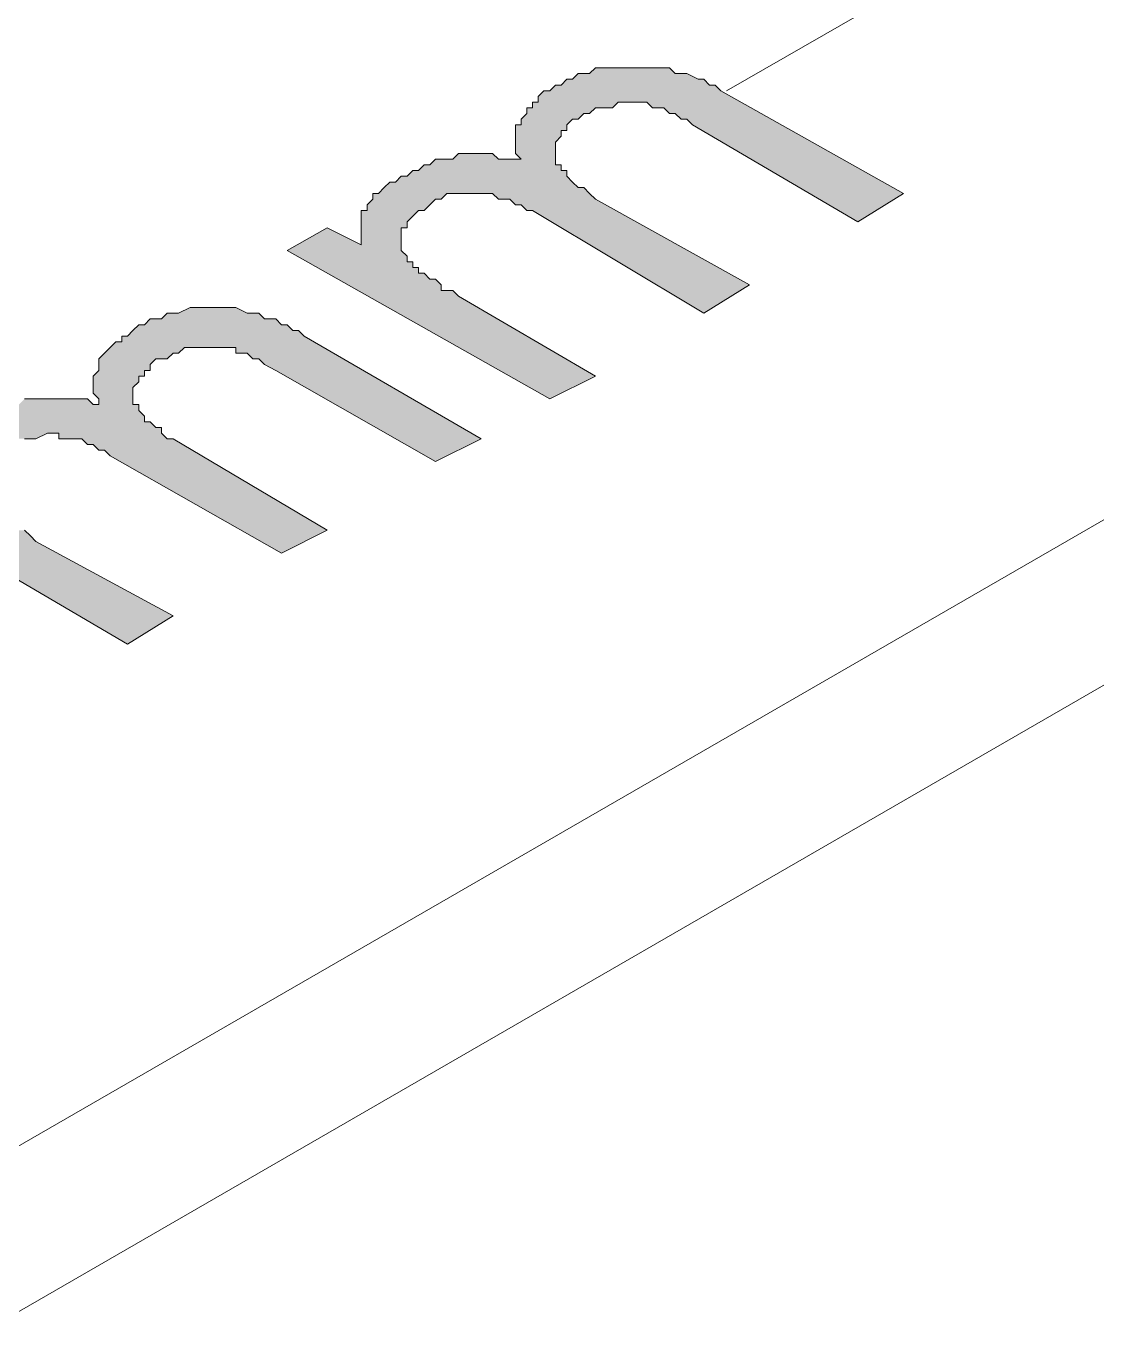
# Model space of a CAD drawing. Header units: inches. Extents: x -430764 to 256483, y 7374 to 217374.
# Drawn here: x 122382 to 126251, y 93171 to 97867 of the extents above; entities that cross this region are included whole.
import ezdxf

# ---------------------------------------------------------------- set-up
doc = ezdxf.new("R2010")
doc.units = ezdxf.units.IN
doc.header["$MEASUREMENT"] = 0
doc.layers.add('Background Stuff', color=252, linetype='Continuous', lineweight=5)
doc.layers.add('Layer 1', color=7, linetype='Continuous')

# ---------------------------------------------------------------- blocks, each defined once
blk = doc.blocks.new('block 3')
at = {"layer": 'Layer 1'}
h = blk.add_hatch(color=255, dxfattribs=at)
h.dxf.hatch_style = 2
h.paths.add_polyline_path([(744.232, -448.224), (739.488, -445.544), (740.21, -445.133), (740.829, -445.441), (740.829, -445.339), (740.829, -445.236), (740.829, -445.133), (740.829, -445.028), (740.829, -444.926), (740.829, -444.823), (740.934, -444.823), (740.934, -444.72), (741.036, -444.616), (741.036, -444.514), (741.138, -444.514), (741.242, -444.41), (741.344, -444.308), (741.448, -444.308), (741.551, -444.205), (741.655, -444.205), (741.757, -444.102), (741.859, -444.102), (741.963, -443.998), (742.065, -443.998), (742.17, -443.896), (742.272, -443.896), (742.376, -443.896), (742.479, -443.896), (742.582, -443.793), (742.685, -443.793), (742.892, -443.793), (742.994, -443.793), (743.098, -443.793), (743.2, -443.793), (743.304, -443.896), (743.511, -443.896), (743.613, -443.896), (743.715, -443.896), (743.613, -443.793), (743.613, -443.688), (743.613, -443.586), (743.613, -443.482), (743.613, -443.38), (743.613, -443.277), (743.715, -443.277), (743.715, -443.174), (743.819, -443.07), (743.819, -442.967), (743.921, -442.967), (743.921, -442.864), (744.025, -442.864), (744.025, -442.762), (744.127, -442.659), (744.232, -442.659), (744.334, -442.556), (744.437, -442.556), (744.54, -442.451), (744.643, -442.451), (744.746, -442.349), (744.85, -442.349), (744.953, -442.349), (745.056, -442.246), (745.159, -442.246), (745.262, -442.246), (745.364, -442.246), (745.571, -442.246), (745.675, -442.246), (745.777, -442.246), (745.881, -442.246), (745.983, -442.246), (746.088, -442.246), (746.19, -442.246), (746.292, -442.246), (746.396, -442.246), (746.498, -442.349), (746.603, -442.349), (746.705, -442.349), (746.911, -442.451), (747.014, -442.451), (747.117, -442.556), (747.22, -442.556), (747.323, -442.659), (750.623, -444.514), (749.797, -445.028), (746.81, -443.277), (746.705, -443.174), (746.603, -443.174), (746.498, -443.07), (746.396, -443.07), (746.292, -442.967), (746.19, -442.967), (746.088, -442.967), (745.983, -442.864), (745.881, -442.864), (745.675, -442.864), (745.571, -442.864), (745.469, -442.864), (745.364, -442.967), (745.262, -442.967), (745.056, -442.967), (744.953, -443.07), (744.85, -443.07), (744.746, -443.174), (744.643, -443.174), (744.54, -443.277), (744.54, -443.38), (744.437, -443.38), (744.437, -443.482), (744.334, -443.586), (744.334, -443.688), (744.334, -443.793), (744.334, -443.896), (744.334, -443.998), (744.437, -443.998), (744.437, -444.102), (744.54, -444.102), (744.54, -444.205), (744.643, -444.308), (744.746, -444.41), (744.85, -444.41), (744.953, -444.514), (745.056, -444.616), (747.839, -446.163), (747.014, -446.679), (743.921, -444.823), (743.819, -444.823), (743.715, -444.72), (743.613, -444.72), (743.511, -444.616), (743.406, -444.616), (743.304, -444.616), (743.2, -444.514), (743.098, -444.514), (742.994, -444.514), (742.892, -444.514), (742.787, -444.514), (742.685, -444.514), (742.582, -444.514), (742.479, -444.514), (742.376, -444.514), (742.272, -444.616), (742.17, -444.616), (742.065, -444.72), (741.963, -444.823), (741.859, -444.823), (741.757, -444.926), (741.655, -445.028), (741.655, -445.133), (741.551, -445.133), (741.551, -445.236), (741.551, -445.339), (741.551, -445.441), (741.551, -445.544), (741.655, -445.646), (741.655, -445.75), (741.757, -445.75), (741.757, -445.854), (741.859, -445.854), (741.859, -445.957), (741.963, -445.957), (742.065, -446.06), (742.17, -446.06), (742.272, -446.163), (742.272, -446.266), (742.479, -446.266), (742.582, -446.368), (745.056, -447.813)])
h = blk.add_hatch(color=255, dxfattribs=at)
h.dxf.hatch_style = 2
h.paths.add_polyline_path([(736.604, -452.657), (731.862, -449.874), (732.584, -449.462), (733.202, -449.874), (733.202, -449.771), (733.202, -449.668), (733.202, -449.564), (733.202, -449.462), (733.202, -449.358), (733.202, -449.255), (733.305, -449.255), (733.305, -449.152), (733.407, -449.05), (733.511, -448.945), (733.511, -448.842), (733.613, -448.842), (733.717, -448.74), (733.82, -448.637), (733.924, -448.637), (734.026, -448.534), (734.128, -448.534), (734.232, -448.432), (734.335, -448.432), (734.439, -448.328), (734.541, -448.328), (734.646, -448.328), (734.748, -448.224), (734.852, -448.224), (734.953, -448.224), (735.161, -448.224), (735.263, -448.224), (735.366, -448.224), (735.469, -448.224), (735.572, -448.224), (735.779, -448.224), (735.882, -448.224), (735.984, -448.328), (736.088, -448.328), (736.088, -448.224), (735.984, -448.121), (735.984, -448.019), (735.984, -447.916), (735.984, -447.813), (736.088, -447.71), (736.088, -447.605), (736.088, -447.503), (736.19, -447.4), (736.294, -447.297), (736.397, -447.193), (736.501, -447.193), (736.501, -447.091), (736.604, -447.091), (736.705, -446.987), (736.81, -446.885), (736.911, -446.885), (737.017, -446.781), (737.118, -446.781), (737.223, -446.781), (737.324, -446.679), (737.429, -446.679), (737.53, -446.679), (737.737, -446.575), (737.84, -446.575), (737.943, -446.575), (738.046, -446.575), (738.149, -446.575), (738.252, -446.575), (738.356, -446.575), (738.459, -446.575), (738.562, -446.575), (738.768, -446.679), (738.871, -446.679), (738.975, -446.679), (739.078, -446.781), (739.181, -446.781), (739.282, -446.781), (739.387, -446.885), (739.488, -446.885), (739.594, -446.987), (739.695, -446.987), (739.799, -447.091), (742.994, -448.945), (742.17, -449.358), (739.282, -447.71), (739.078, -447.605), (738.975, -447.503), (738.871, -447.503), (738.768, -447.4), (738.665, -447.4), (738.562, -447.4), (738.562, -447.297), (738.459, -447.297), (738.356, -447.297), (738.252, -447.297), (738.149, -447.297), (737.943, -447.297), (737.84, -447.297), (737.737, -447.297), (737.633, -447.297), (737.53, -447.4), (737.429, -447.4), (737.324, -447.503), (737.223, -447.503), (737.118, -447.503), (737.017, -447.605), (737.017, -447.71), (736.911, -447.71), (736.911, -447.813), (736.81, -447.813), (736.81, -447.916), (736.705, -448.019), (736.705, -448.121), (736.705, -448.224), (736.705, -448.328), (736.81, -448.328), (736.81, -448.432), (736.911, -448.534), (736.911, -448.637), (737.017, -448.637), (737.118, -448.74), (737.223, -448.74), (737.223, -448.842), (737.324, -448.945), (737.429, -448.945), (740.21, -450.596), (739.387, -451.009), (736.294, -449.255), (736.19, -449.152), (736.088, -449.152), (735.984, -449.05), (735.882, -449.05), (735.779, -448.945), (735.675, -448.945), (735.572, -448.945), (735.469, -448.945), (735.366, -448.945), (735.366, -448.842), (735.263, -448.842), (735.161, -448.842), (734.953, -448.945), (734.852, -448.945), (734.748, -448.945), (734.646, -448.945), (734.541, -449.05), (734.439, -449.05), (734.439, -449.152), (734.335, -449.152), (734.232, -449.255), (734.128, -449.358), (734.026, -449.358), (734.026, -449.462), (734.026, -449.564), (733.924, -449.668), (733.924, -449.771), (733.924, -449.874), (734.026, -449.978), (734.026, -450.08), (734.128, -450.08), (734.128, -450.183), (734.232, -450.287), (734.335, -450.287), (734.335, -450.39), (734.439, -450.39), (734.541, -450.493), (734.646, -450.596), (734.748, -450.596), (734.852, -450.698), (734.953, -450.801), (737.429, -452.142)])
at = {"layer": 'Layer 1', "color": 9, "lineweight": 0}
for points in [[(821.232, -414.723), (821.232, -411.734), (282.121, -722.935)], [(834.632, -422.455), (821.232, -414.723), (282.121, -725.924)]]:
    blk.add_lwpolyline(points, dxfattribs=at)
at = {"layer": 'Layer 1', "color": 5, "lineweight": 0}
blk.add_lwpolyline([(773.815, -427.505), (747.427, -442.659)], dxfattribs=at)
at = {"layer": 'Layer 1', "color": 255, "lineweight": 0}
for points in [[(744.232, -448.224), (739.488, -445.544), (740.21, -445.133), (740.829, -445.441), (740.829, -445.339), (740.829, -445.236), (740.829, -445.133), (740.829, -445.028), (740.829, -444.926), (740.829, -444.823), (740.934, -444.823), (740.934, -444.72), (741.036, -444.616), (741.036, -444.514), (741.138, -444.514), (741.242, -444.41), (741.344, -444.308), (741.448, -444.308), (741.551, -444.205), (741.655, -444.205), (741.757, -444.102), (741.859, -444.102), (741.963, -443.998), (742.065, -443.998), (742.17, -443.896), (742.272, -443.896), (742.376, -443.896), (742.479, -443.896), (742.582, -443.793), (742.685, -443.793), (742.892, -443.793), (742.994, -443.793), (743.098, -443.793), (743.2, -443.793), (743.304, -443.896), (743.511, -443.896), (743.613, -443.896), (743.715, -443.896), (743.613, -443.793), (743.613, -443.688), (743.613, -443.586), (743.613, -443.482), (743.613, -443.38), (743.613, -443.277), (743.715, -443.277), (743.715, -443.174), (743.819, -443.07), (743.819, -442.967), (743.921, -442.967), (743.921, -442.864), (744.025, -442.864), (744.025, -442.762), (744.127, -442.659), (744.232, -442.659), (744.334, -442.556), (744.437, -442.556), (744.54, -442.451), (744.643, -442.451), (744.746, -442.349), (744.85, -442.349), (744.953, -442.349), (745.056, -442.246), (745.159, -442.246), (745.262, -442.246), (745.364, -442.246), (745.571, -442.246), (745.675, -442.246), (745.777, -442.246), (745.881, -442.246), (745.983, -442.246), (746.088, -442.246), (746.19, -442.246), (746.292, -442.246), (746.396, -442.246), (746.498, -442.349), (746.603, -442.349), (746.705, -442.349), (746.911, -442.451), (747.014, -442.451), (747.117, -442.556), (747.22, -442.556), (747.323, -442.659), (750.623, -444.514), (749.797, -445.028), (746.81, -443.277), (746.705, -443.174), (746.603, -443.174), (746.498, -443.07), (746.396, -443.07), (746.292, -442.967), (746.19, -442.967), (746.088, -442.967), (745.983, -442.864), (745.881, -442.864), (745.675, -442.864), (745.571, -442.864), (745.469, -442.864), (745.364, -442.967), (745.262, -442.967), (745.056, -442.967), (744.953, -443.07), (744.85, -443.07), (744.746, -443.174), (744.643, -443.174), (744.54, -443.277), (744.54, -443.38), (744.437, -443.38), (744.437, -443.482), (744.334, -443.586), (744.334, -443.688), (744.334, -443.793), (744.334, -443.896), (744.334, -443.998), (744.437, -443.998), (744.437, -444.102), (744.54, -444.102), (744.54, -444.205), (744.643, -444.308), (744.746, -444.41), (744.85, -444.41), (744.953, -444.514), (745.056, -444.616), (747.839, -446.163), (747.014, -446.679), (743.921, -444.823), (743.819, -444.823), (743.715, -444.72), (743.613, -444.72), (743.511, -444.616), (743.406, -444.616), (743.304, -444.616), (743.2, -444.514), (743.098, -444.514), (742.994, -444.514), (742.892, -444.514), (742.787, -444.514), (742.685, -444.514), (742.582, -444.514), (742.479, -444.514), (742.376, -444.514), (742.272, -444.616), (742.17, -444.616), (742.065, -444.72), (741.963, -444.823), (741.859, -444.823), (741.757, -444.926), (741.655, -445.028), (741.655, -445.133), (741.551, -445.133), (741.551, -445.236), (741.551, -445.339), (741.551, -445.441), (741.551, -445.544), (741.655, -445.646), (741.655, -445.75), (741.757, -445.75), (741.757, -445.854), (741.859, -445.854), (741.859, -445.957), (741.963, -445.957), (742.065, -446.06), (742.17, -446.06), (742.272, -446.163), (742.272, -446.266), (742.479, -446.266), (742.582, -446.368), (745.056, -447.813), (744.232, -448.224)], [(736.604, -452.657), (731.862, -449.874)], [(734.748, -448.224), (734.852, -448.224), (734.953, -448.224), (735.161, -448.224), (735.263, -448.224), (735.366, -448.224), (735.469, -448.224), (735.572, -448.224), (735.779, -448.224), (735.882, -448.224), (735.984, -448.328), (736.088, -448.328), (736.088, -448.224), (735.984, -448.121), (735.984, -448.019), (735.984, -447.916), (735.984, -447.813), (736.088, -447.71), (736.088, -447.605), (736.088, -447.503), (736.19, -447.4), (736.294, -447.297), (736.397, -447.193), (736.501, -447.193), (736.501, -447.091), (736.604, -447.091), (736.705, -446.987), (736.81, -446.885), (736.911, -446.885), (737.017, -446.781), (737.118, -446.781), (737.223, -446.781), (737.324, -446.679), (737.429, -446.679), (737.53, -446.679), (737.737, -446.575), (737.84, -446.575), (737.943, -446.575), (738.046, -446.575), (738.149, -446.575), (738.252, -446.575), (738.356, -446.575), (738.459, -446.575), (738.562, -446.575), (738.768, -446.679), (738.871, -446.679), (738.975, -446.679), (739.078, -446.781), (739.181, -446.781), (739.282, -446.781), (739.387, -446.885), (739.488, -446.885), (739.594, -446.987), (739.695, -446.987), (739.799, -447.091), (742.994, -448.945), (742.17, -449.358), (739.282, -447.71), (739.078, -447.605), (738.975, -447.503), (738.871, -447.503), (738.768, -447.4), (738.665, -447.4), (738.562, -447.4), (738.562, -447.297), (738.459, -447.297), (738.356, -447.297), (738.252, -447.297), (738.149, -447.297), (737.943, -447.297), (737.84, -447.297), (737.737, -447.297), (737.633, -447.297), (737.53, -447.4), (737.429, -447.4), (737.324, -447.503), (737.223, -447.503), (737.118, -447.503), (737.017, -447.605), (737.017, -447.71), (736.911, -447.71), (736.911, -447.813), (736.81, -447.813), (736.81, -447.916), (736.705, -448.019), (736.705, -448.121), (736.705, -448.224), (736.705, -448.328), (736.81, -448.328), (736.81, -448.432), (736.911, -448.534), (736.911, -448.637), (737.017, -448.637), (737.118, -448.74), (737.223, -448.74), (737.223, -448.842), (737.324, -448.945), (737.429, -448.945), (740.21, -450.596), (739.387, -451.009), (736.294, -449.255), (736.19, -449.152), (736.088, -449.152), (735.984, -449.05), (735.882, -449.05), (735.779, -448.945), (735.675, -448.945), (735.572, -448.945), (735.469, -448.945), (735.366, -448.945), (735.366, -448.842), (735.263, -448.842), (735.161, -448.842), (734.953, -448.945), (734.852, -448.945), (734.748, -448.945)], [(734.748, -450.596), (734.852, -450.698), (734.953, -450.801), (737.429, -452.142), (736.604, -452.657)]]:
    blk.add_lwpolyline(points, dxfattribs=at)
blk = doc.blocks.new('Isometric')
at = {"layer": 'Layer 1', "xscale": 200, "yscale": 200, "zscale": 200}
blk.add_blockref('block 3', (-56424.1, 145184.8), dxfattribs=at)

msp = doc.modelspace()

# ---------------------------------------------------------------- block references
at = {"layer": 'Background Stuff'}
msp.add_blockref('Isometric', (31851.58, 40980.32), dxfattribs=at)

doc.saveas('drawing.dxf')
